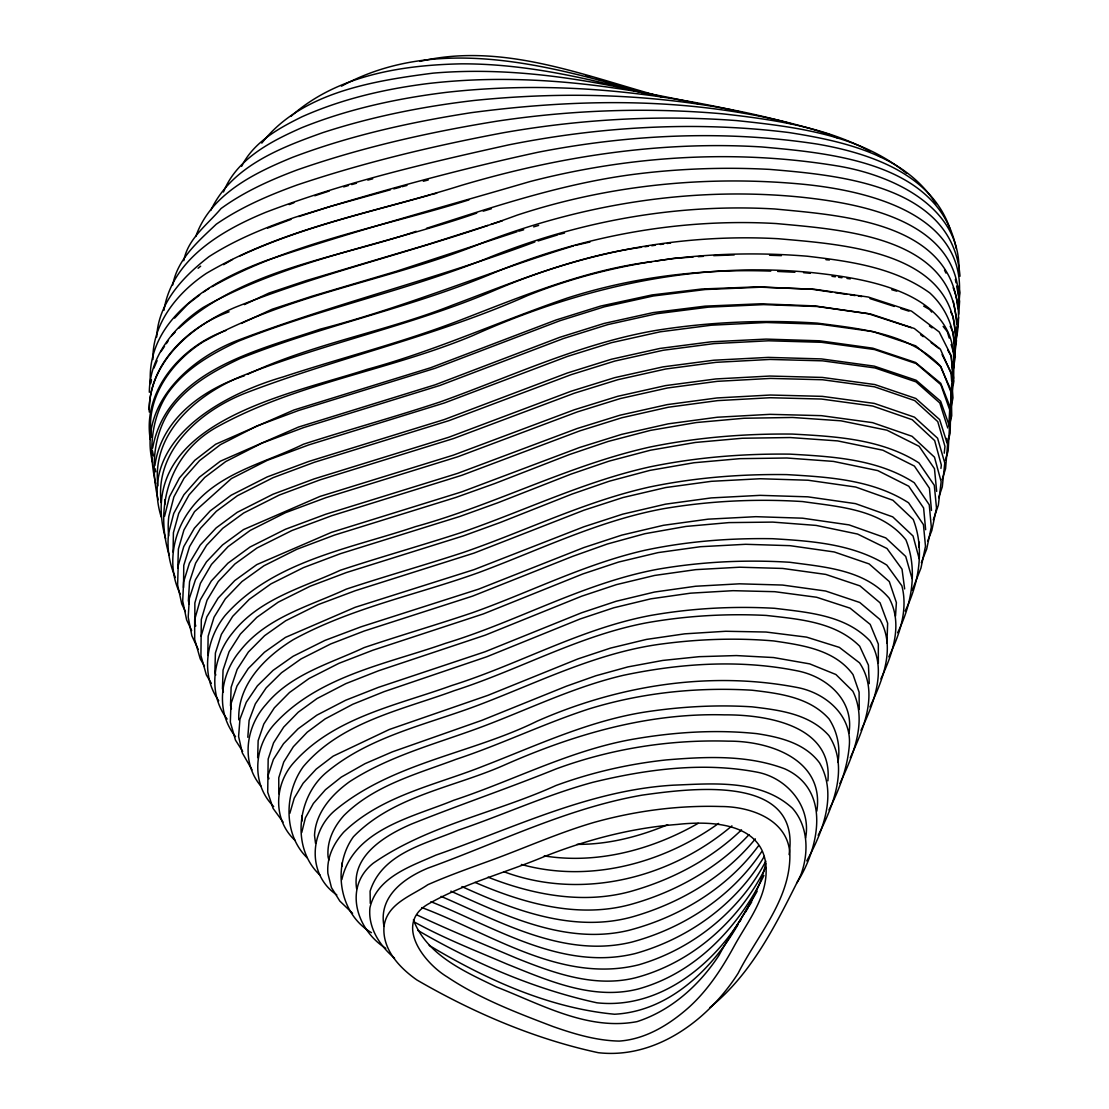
<?xml version="1.0" encoding="UTF-8"?>
<svg xmlns="http://www.w3.org/2000/svg" width="1109" height="1109" viewBox="0 0 1109 1109"><rect width="100%" height="100%" fill="white"/><g stroke="black" fill="none" stroke-linecap="round" stroke-linejoin="round"><path stroke-width="1.5" d="M278.775 793.739L278.775 777.742L283.752 762.035L293.344 746.717L307.235 732.19L325.145 718.895L352.745 704.284L384.116 691.642L486.796 656.764L580.104 618.988L613.79 607.774L650.858 598.832L690.616 593.163L733.035 590.681L774.775 591.693L816.598 597.252L850.076 608.162L870.218 624.409L878.328 644.093L878.342 663.21M150.45 383.631C145.847 317.923 213.164 279.898 266.507 260.463C353.327 231.143 441.909 207.314 529.852 181.599C629.247 155.856 733.992 149.188 835.493 165.629C891.095 174.321 962.529 206.413 958.8 273.008M169.247 555.332C154.248 506.342 169.802 453.997 215.853 427.63C295.923 382.965 388.649 370.697 472.711 335.625C578.801 287.91 695.107 260.92 811.816 272.578C867.973 278.609 961.933 292.928 953.227 369.449M307.235 857.867C282.961 834.481 284.306 792.824 303.298 766.638C341.073 721.945 401.943 709.954 454.427 690.616C519.151 669.85 579.272 635.485 646.589 622.814C686.041 615.8 726.173 613.443 766.194 615.426C798.799 619.169 835.202 621.664 859.711 646.242L868.444 665.178L869.248 683.643M320.196 875.334C291.265 848.676 296.81 797.939 325.602 773.125C369.962 735.558 428.989 724.302 481.944 703.771C541.261 680.968 599.151 651.912 662.96 643.83C699.682 639.006 736.82 637.758 773.749 640.947C802.32 645.188 834.689 649.541 853.029 674.605L859.101 692.155L859.239 709.497M371.473 932.683C338.883 913.664 331.951 866.351 353.411 836.768C393.21 795.86 453.29 787.584 503.722 765.349C573.201 734.56 647.753 712.685 724.44 714.861C766.153 714.584 833.136 725.147 827.882 780.847M384.019 926.403C387.041 903.53 411.287 895.975 427.824 884.705C448.161 875.736 469.093 868.319 489.956 860.723C524.723 848.066 558.548 832.762 594.133 822.379C635.305 810.915 678.14 805.176 720.892 806.52C750.114 806.465 787.501 819.246 789.844 853.168C791.133 898.775 757.697 934.651 738.164 973.231C708.512 1019.781 655.904 1059.275 598.278 1052.691C534.524 1038.967 473.169 1012.6 416.859 979.954C399.462 967.727 382.078 949.276 384.019 926.403C378.169 896.696 403.898 878.092 428.005 868.097C498.911 842.466 567.545 808.031 642.361 795.098C691.697 788.222 801.668 773.638 789.081 854.554M897.597 632.754C911.695 604.377 918.086 569.998 905.901 539.847C881.211 508.976 838.861 506.827 802.68 501.573C756.213 498.62 709.538 500.88 663.639 508.684C599.012 520.495 539.861 549.814 478.755 572.549C416.915 594.812 351.29 607.829 293.261 639.685C265.148 656.875 237.465 684.489 238.768 719.852M905.138 611.045C918.959 583.001 924.837 549.246 913.22 519.414L892.911 500.256L855.663 487.031L808.031 480.225L760.261 478.741L711.437 481.306L665.719 487.544L622.925 497.553L584.041 510.168L474.111 553.072L355.324 590.695L318.297 604.557L285.651 620.777L264.607 635.665L248.388 652.009L237.16 669.379L231.129 687.303L230.506 705.532L231.448 708.803M953.643 378.308L954.017 354.187L951.134 344.511M173.059 552.102L173.406 532.708L178.701 513.439L189.084 494.877L204.721 477.452L225.709 461.566L261.89 443.143L303.616 427.603L439.774 385.502L563.663 338.439L607.912 324.577L656.75 313.722L708.388 307.151L763.63 304.615L817.402 306.514L870.815 314.069L914.301 328.486L940.349 349.155L951.522 374.44L951.619 381.025M207.785 655.433L208.145 636.206L214.037 617.214L225.335 598.832L241.97 581.546L263.873 565.812L296.879 549.274L334.488 535.092L456.062 497.373L494.683 483.566L569.194 454.635L608.176 441.437L650.456 430.389L696.355 422.529L744.014 418.259L792.602 417.469L840.872 420.81L886.964 430.195L919.111 446.303L934.471 468.691L936.675 491.384M257.676 757.641L258.147 740.66L263.817 724.011L274.353 707.819L289.491 692.515L308.967 678.569L338.91 663.334L372.86 650.221L483.413 613.901L582.863 573.935L618.697 562.027L658.108 552.601L700.458 546.709L745.65 544.297L789.996 545.67L834.245 551.963L869.096 563.913L889.307 581.56L896.391 602.617L895.504 616.16M177.773 568.293L178.383 549.052L183.942 529.977L194.546 511.609L231.365 478.603L267.394 460.304L308.884 444.861L444.404 402.955L567.489 356.405L611.516 342.667L660.105 331.827L711.396 325.2L766.305 322.497L819.773 324.188L872.991 331.577L915.66 345.828L940.945 366.719L950.898 391.976L950.177 433.148L947.599 442.741M886.937 642.97L887.644 623.23L880.089 602.839L859.932 585.871L825.761 574.407L782.704 568.446L739.634 567.212L695.8 569.638L654.698 575.432L616.452 584.623L581.671 596.198L485.271 635.138L378.557 670.765L345.842 683.629L317.022 698.559L298.266 712.186L283.682 727.102L273.563 742.864L268.17 759.055L267.713 792.173L273.077 808.392L283.072 822.088M948.791 426.078L949.692 409.831L940.82 384.671L916.297 363.627L874.474 349.543L821.575 342.307L768.495 340.782L714.016 343.61L663.14 350.278L614.871 361.049L571.149 374.662L449.034 420.616L314.415 462.259L273.23 477.605L237.395 495.723L216.338 511.304L200.424 528.369L189.597 546.543L183.761 565.382L183.526 587.562M958.703 300.816C970.084 212.873 864.271 189.528 797.87 183.775C703.425 175.472 607.413 185.425 517.251 215.104C424.29 249.345 327.03 270.651 235.025 307.401C193.035 325.311 149.826 360.162 149.174 409.72M958.523 317.424L956.679 330.232M958.744 314.18L959.604 301.232L956.651 286.122M247.806 737.277L249.109 720.42L255.32 703.896L266.188 687.857L281.506 672.747L301.024 658.94L330.704 643.941L364.293 630.993L472.573 596.115L572.798 556.302L607.427 543.978L644.939 533.692L685.972 526.428L728.918 522.602L772.737 522.103L816.155 525.416L857.576 534.053L886.978 548.484L902.019 569.167L904.653 588.921M958.772 306.112L959.826 292.845L958.744 286.372M946.601 441.756L946.892 438.318M837.919 762.424C840.636 747.314 837.378 731.857 829.088 718.979C809.681 697.187 779.488 693.444 752.124 690.228C697.201 686.928 641.612 692.709 588.962 708.928C543.881 723.595 501.116 744.416 456.104 759.305C417.109 773.943 374.204 785.255 343.915 815.517A204.208 97.135 0.6 0 0 328.07 856.869L328.86 860.002M958.731 302.605C960.436 221.245 862.15 203.488 799.603 197C690.574 186.298 580.423 204.513 478.686 244.34C388.164 280.771 288.728 293.996 202.975 341.946C171.299 362.019 145.154 398.173 151.379 437.223M944.244 453.193L944.965 446.386L937.757 421.614L914.675 400.571L874.446 386.791L822.531 379.749L770.519 378.419L717.19 381.344L667.396 387.998L620.139 398.602L577.29 411.924L457.892 456.728L325.88 497.664L285.512 512.691L250.246 530.393L228.08 546.612L211.459 564.439L200.382 583.403L194.851 603.019L194.865 622.787L195.78 626.031M805.605 837.96C811.525 806.603 787.127 777.686 756.795 772.1C702.371 761.717 646.159 769.369 592.83 782.316C546.806 794.779 503.403 814.879 458.322 830.17C425.62 843.991 382.355 852.918 370.101 891.179L370.267 903.35M940.931 468.414L941.333 465.059L934.665 440.578L912.236 419.715L872.714 406.033L821.464 399.046L770.131 397.729L717.537 400.626L668.394 407.225L621.83 417.746L579.605 430.944L461.996 475.234L331.716 515.727L291.847 530.559L256.969 547.998L234.9 563.982L218.251 581.546L207.036 600.219L201.297 619.543L200.937 655.655L206.343 674.91L211.362 683.394M918.765 547.264L919.389 542.218M953.352 365.748L953.754 362.421M954.378 357.417L956.443 340.74L953.13 316.606L950.773 312.086M163.952 310.312C171.978 259.118 222.313 230.09 266.16 212.138C344.719 182.195 426.91 162.995 508.837 144.849C600.773 126.495 695.62 120.936 788.79 132.525C842.424 140.94 905.18 154.553 935.954 203.987M816.806 811.136C824.694 759.804 770.076 740.84 728.28 741.159C669.781 739.398 610.948 748.7 555.997 768.953C508.255 788.263 459.445 804.801 411.647 823.987C385.655 835.146 351.276 855.496 356.613 888.642M848.912 733.229C854.429 701.04 827.688 677.169 798.3 671.056C740.646 659.231 680.774 663.21 623.508 675.284C574.698 686.651 529.561 708.845 482.9 726.45C437.903 743.363 390.257 755.312 349.543 781.72A215.34 102.43 0.6 0 0 314.526 835.41L315.524 843.353M953.199 369.879L955.32 356.53L953.061 332.312L950.191 326.254M765.723 863.135C758.875 897.403 735.073 925.086 718.979 955.334C699.419 985.083 671.305 1010.549 636.996 1021.639C587.715 1030.954 541.081 1004.31 496.485 986.968C464.782 971.595 426.715 955.196 413.407 919.805M156.716 336.97C158.296 302.507 183.207 276.64 208.963 256.678C235.455 239.655 264.732 227.816 294.37 217.516C374.69 192.328 456.035 169.996 538.309 152.196C629.926 134.355 724.676 129.864 817.111 144.059C869.692 153.042 932.489 174.196 950.482 230.242M951.938 392.655L953.879 381.108L951.023 355.906L947.654 349.889M952.16 386.182L953.144 381.246L951.397 356.1L939.226 331.979L911.501 311.116L868.195 297.018L814.671 289.297L760.705 287.189L705.213 289.532L653.298 295.992L604.28 306.833L559.837 320.751L435.241 368.243L298.668 410.455L256.775 426.05L220.511 444.598L199.578 460.582L184.094 478.145L173.905 496.86L168.845 516.295A356.835 169.719 0.6 0 0 168.734 535.827M950.981 407.724L952.978 397.854L951.231 372.707L942.096 354.617M150.741 383.076L151.434 379.763M183.789 260.712C187.837 238.504 207.314 224.85 221.01 208.561C244.202 191.677 270.499 179.921 297.267 169.885C362.186 147.234 429.53 132.068 497.345 121.117C571.759 109.971 647.448 107.213 722.416 113.811C772.959 119.439 825.013 127.008 870.343 151.42M953.033 365C958.536 338.578 949.775 311.116 929.772 292.915C894.104 267.241 849.702 261.253 807.186 256.207C712.519 248.499 615.966 260.06 527.551 295.576C436.211 336.221 338.12 357.445 245.103 393.238C200.687 410.746 154.553 450.185 161.179 502.737M951.12 402.373L951.674 384.324M949.789 423.818L951.716 415.764L951.342 391.047L940.182 365.762C908.271 332.672 860.265 328.846 817.222 323.121C763.574 319.6 709.691 321.901 656.57 330.316C580.894 343.138 511.346 376.506 439.608 402.11C394.499 417.067 348.656 429.627 303.436 444.21C263.859 463.673 215.742 473.252 188.918 511.485C172.034 535.12 167.168 567.642 180.24 594.091M154.9 465.53C161.221 419.16 202.85 389.425 244.437 375.757M164.548 516.364L169.427 496.79L179.45 477.965L194.81 460.304L215.673 444.238L293.94 409.983L430.708 367.717L555.997 320.002L600.607 306.07L652.092 294.925L701.914 288.992L757.558 286.857L811.636 289.186L831.708 292.138M301.731 832.554L305.391 817.86L313.376 803.457L325.422 789.733L341.295 777.104L365.041 763.657L392.295 751.874L481.777 720.379L566.422 686.194L595.935 675.741L627.944 666.897L662.78 660.437L699.155 656.68L736.39 655.571L773.583 657.554L809.736 663.889L835.923 674.522L852.849 691.212C867.806 721.557 853.043 755.354 839.873 783.509M152.654 448.036C166.905 370.656 257.163 350.638 320.293 329.123C406.504 306.86 488.473 271.705 573.519 245.907M341.835 879.631C353.064 829.282 412.659 817.236 453.733 800.268C513.079 780.653 569.139 750.848 631.076 739.564C672.525 732.203 714.903 729.278 756.851 733.645C779.89 737.166 804.829 743.127 819.509 762.826C837.697 794.294 822.781 831.875 806.742 860.917M289.837 813.313L294.245 798.12L303.131 783.245L316.19 769.119L333.144 756.158L389.356 729.472L487.849 695.371L577.969 658.898L610.56 648.086L646.408 639.422L684.766 633.835L725.688 631.271L766.014 632.033L806.562 637.12L839.361 647.393L859.53 662.849C879.479 692.612 863.481 728.779 850.27 757.78M954.475 353.549L957.635 325.311L953.324 301.288M945.353 460.318L948.167 450.808L949.526 426.438L940.654 401.278L916.117 380.235L874.294 366.15L821.395 358.914L768.315 357.389L713.836 360.217L662.974 366.885L614.705 377.656L570.969 391.269L448.854 437.223L314.235 478.866L273.05 494.212L237.215 512.33L216.158 527.912L200.258 544.976L189.417 563.136L183.595 581.989L182.708 601.023L186.617 619.862L191.649 630.577M201.131 636.136L206.856 616.826L218.071 598.153L234.734 580.589L256.789 564.606L331.536 532.32L461.815 491.841L579.425 447.551L621.664 434.354L668.228 423.832L717.357 417.234L769.965 414.336L821.298 415.653L872.547 422.64L912.069 436.308L934.485 457.185L941.153 481.666L938.339 505.191L933.293 519.858M955.39 343.582C959.382 325.422 960.477 305.238 953.172 287.799M942.096 479.684L945.561 468.705L947.585 444.584L939.642 419.576L915.84 398.478L874.849 384.56L822.379 377.434L769.798 376.048L715.832 378.945L665.469 385.613L617.644 396.315L574.296 409.776L453.387 455.134L319.919 496.444L243.536 529.575L222.493 544.976L206.482 561.833L195.447 579.757L189.362 598.361L188.197 617.186L191.871 635.831L198.234 649.444M172.741 284.971C177.495 258.938 198.095 241.554 216.241 224.226C241.11 207.092 268.96 195.17 297.24 184.94C364.556 162.33 433.827 145.806 503.569 132.706C580.34 119.231 658.718 114.74 736.473 120.576C795.319 126.745 859.212 134.563 906.538 173.323M268.004 775.662L273.382 759.471L283.516 743.709L298.099 728.793L316.841 715.166L345.675 700.236L378.377 687.372L485.09 651.745L581.49 612.806L616.271 601.23L654.532 592.04L695.62 586.245L739.453 583.819L782.524 585.053L825.581 591.014L859.752 602.478L879.908 619.446C896.058 647.698 882.612 680.205 869.9 706.974M938.685 497.678L942.29 486.837L944.785 462.994L937.59 438.221L914.495 417.178L874.266 403.399L822.351 396.357L770.353 395.026L717.024 397.951L667.23 404.605L619.973 415.21L577.124 428.531L457.712 473.335L325.699 514.257L285.332 529.298L250.066 547L227.9 563.22L211.278 581.047L200.202 600.011L194.671 619.626L194.685 639.394L200.244 658.898L204.458 666.093M210.738 210.488C231.379 166.447 279.981 147.913 322.955 132.581C372.083 116.597 422.959 106.45 474.236 100.462C579.841 89.677 688.121 94.986 790.662 123.584M912.25 590.238L920.969 568.016L925.488 546.307L923.437 524.612L908.576 502.807C872.409 479.587 828.437 477.05 786.711 474.61C740.729 473.973 694.719 477.632 649.666 487.003C585.025 501.337 525.514 531.059 463.202 552.49C424.373 565.202 385.045 576.306 346.244 589.142C309.203 606.263 266.631 617.172 240.223 650.65C220.012 674.397 215.146 711.465 235.538 736.612M927.595 541.234L931.837 530.49L936.495 507.991L934.291 485.298L918.945 462.91C881.364 438.873 835.715 436.461 792.422 434.076C744.735 433.55 697.048 437.431 650.29 446.982C569.167 464.934 495.21 504.664 415.321 526.678C349.626 548.816 273.23 560.932 225.155 615.44C206.052 639.158 200.452 674.993 218.723 700.749M921.302 562.734L926.667 549.149L931.31 527.038L929.259 504.789L914.218 482.692C877.344 459.001 832.499 456.548 789.968 454.136C743.099 453.567 696.216 457.338 650.262 466.806C584.249 481.306 523.337 511.36 459.653 533.082C420.006 545.947 379.86 557.217 340.269 570.276C302.632 587.715 259.201 598.694 232.53 632.934C212.72 656.791 207.549 693.513 227.123 719.062M241.61 166.378C253.531 142.146 278.622 128.311 301.925 116.805C341.53 99.117 384.144 89.15 427.048 83.674C517.889 72.917 609.867 83.66 698.642 103.872M153.874 368.202L157.09 360.675M880.879 678.902C892.523 654.019 903.239 624.325 889.141 598.167C864.604 569.624 824.639 567.018 789.816 562.277C745.733 559.532 701.47 561.681 657.928 569.208C583.57 582.946 517.418 621.525 445.568 643.303C386.417 664.125 318.172 675.936 274.173 724.413C253.656 747.286 251.147 784.091 273.687 806.548M195.794 236.467C210.516 194.311 253.975 173.156 292.54 157.339C350.084 135.506 410.482 122.17 471.173 112.688C590.154 96.927 714.612 96.58 829.601 134.591M861.028 730.304C873.837 702.981 887.56 669.392 870.052 641.002C845.571 615.01 807.962 612.431 774.595 608.3C733.16 605.999 691.572 608.245 650.692 615.44C580.95 628.484 518.804 664.43 451.626 685.556C396.745 705.435 333.324 717.426 293.164 763.325C273.992 785.269 272.966 820.3 295.216 840.567M888.808 656.875C899.399 634.958 908.271 610.227 901.853 585.774L886.812 565.091C852.669 543.867 811.691 541.04 772.557 538.711C729.68 537.99 686.762 541.344 644.773 550.3C584.873 563.954 529.977 592.234 472.392 612.722C436.475 624.866 400.044 635.443 364.126 647.601C329.941 663.639 290.918 674.064 266.021 704.465C245.768 726.783 240.708 762.479 261.142 786.42M828.95 809.917C839.056 790.135 847.151 768.967 849.203 746.704C852.558 715.984 826.108 693.319 798.12 687.663C710.384 670.515 618.351 685.32 537.061 721.197C470.978 753.815 392.406 762.479 334.752 810.61C309.064 832.415 307.609 875.403 336.803 894.908M223.491 191.996C236.73 158.781 270.818 141.384 301.703 127.729C347.81 109.098 396.759 98.493 446.012 92.394C542.065 81.511 639.671 89.302 733.825 110.359M796.816 882.944C818.983 848.26 831.778 790.01 784.77 768.842C747.022 754.605 705.809 756.643 666.315 759.915C628.595 763.949 591.43 772.474 555.831 785.56C495.654 812.869 427.991 825.193 373.234 863.218C342.903 887.366 356.682 930.118 385.78 948.32M818.179 835.34C833.413 805.481 849.189 766.846 828.908 735.586C809.501 713.794 779.322 710.051 751.957 706.835C718.022 704.7 683.976 706.447 650.331 711.257C591.721 719.367 538.017 745.012 483.385 766.097C435.823 785.075 381.676 795.458 343.735 832.124A204.208 97.135 0.6 0 0 327.89 873.476L331.452 887.574L339.825 901.076L352.593 913.317M765.557 867.723C739.44 920.248 692.598 962.792 635.235 977.847C594.507 987.897 553.627 973.078 516.142 958.037C483.025 943.995 449.713 930.354 417.15 915.036M763.935 875.472C738.358 927.526 695.371 973.286 638.022 989.048C592.76 1000.526 548.054 980.578 506.771 963.998C475.83 950.732 444.349 938.491 414.794 922.258M765.82 861.125C739.648 911.057 692.875 948.985 638.812 964.788C561.708 984.03 491.079 933.542 421.836 907.578M757.142 891.262L745.317 911.612M739.786 921.607L741.339 919.014M745.22 912.541L748.339 907.37M261.793 143.13C301.149 92.324 373.054 80.915 433.078 73.139C510.625 66.554 588.241 79.002 663.445 97.19M738.234 924.185C712.2 969.211 669.143 1011.325 614.566 1014.236C548.484 1007.998 485.645 979.219 429.211 945.436M744.527 912.97C715.028 964.553 659.287 1009.634 596.919 1002.799C533.956 989.089 473.474 962.695 417.871 930.423M749.116 906.067L751.722 901.894M764.253 856.398C736.293 904.292 688.287 938.671 635.235 953.546C562.61 971.373 495.765 927.595 430.93 901.714M160.944 351.636L164.52 346.341M166.308 343.693L168.083 341.045M761.481 851.962C731.469 896.904 683.588 928.178 631.77 942.096C564.523 958.495 500.811 921.995 441.091 896.391M758.611 845.654C727.213 888.337 679.36 917.226 628.47 930.423C566.339 945.159 506.175 916.006 450.85 891.165M755.34 838.875C724.759 876.567 681.231 902.393 635.013 916.103C575.848 933.736 515.533 910.974 461.912 886.576M290.877 116.417C336.568 75.412 401.555 65.071 460.97 63.851C523.614 63.532 585.039 77.588 645.23 93.586M174.626 318.103L187.92 304.06L199.648 295.008M171.659 335.75L175.25 332.007M178.854 328.25C242.843 269.168 336.387 258.286 416.18 231.296M748.991 834.703C717.398 868.361 675.852 891.747 631.589 904.195C578.718 919.001 523.864 903.558 475.04 882.39M741.505 829.865C710.536 859.669 671.278 880.102 630.037 891.594C582.641 904.403 532.888 894.838 488.071 877.177M731.912 825.872C670.016 878.425 581.296 900.647 503.819 871.688M198.095 268.267L200.646 266.202M203.557 292L209.088 288.354M709.857 1007.554C752.429 973.508 776.854 922.619 800.837 874.946C808.905 853.071 808.475 826.51 792.45 808.253C760.608 778.989 713.364 783.633 673.343 785.172C589.628 790.093 513.772 827.993 435.879 855.122C410.607 866.351 376.797 877.344 369.935 907.786C367.897 927.679 379.902 945.866 394.541 958.19M718.59 823.419C662.42 863.606 589.087 883.249 521.369 864.466M341.489 86.169C438.249 33.256 552.49 66.096 651.33 94.903M223.602 264.677L232.502 259.506M211.999 286.718C291.362 241.97 382.868 226.915 468.968 199.883M698.171 823.322C652.064 849.757 597.307 864.438 544.228 855.912M229.078 311.809C187.379 326.905 147.996 365.027 149.285 412.049M244.396 304.601L268.919 293.095L306.611 280.48L426.341 244.923L487.835 225.39M225.765 330.579C181.682 346.05 142.271 390.396 150.269 439.511M241.249 323.454L272.204 309.217L312.086 296.186L396.065 271.386L517.085 231.712M240.098 255.902C300.581 227.678 366.081 212.983 430.042 194.976M247.543 374.371C313.043 343.416 385.53 331.716 452.749 305.044C514.285 281.88 575.876 256.207 641.459 247.238M667.66 824.722C639.089 836.671 608.134 844.601 577.04 844.365M289.199 204.583L293.927 202.767M267.56 228.149L290.988 219.402M314.776 195.766L329.248 191.025M298.834 216.56L330.69 206.357L390.437 189.778M426.508 228.315C493.255 206.884 560.142 184.413 629.857 174.875A365.901 174.03 0.6 0 1 769.729 169.4C840.054 175.25 953.019 185.355 959.992 276.238M491.065 224.378L502.405 220.802M534.829 241.97C436.294 278.872 333.712 303.714 235.468 341.212C187.643 360.314 138.459 405.894 152.501 462.37M538.115 240.958L557.813 234.845M476.704 213.122C385.738 244.659 287.813 259.672 203.21 307.429C174.432 326.198 149.563 356.474 149.327 392.267M483.233 211.167L491.398 208.742M518.735 231.227L523.711 229.771M533.651 226.874L538.614 225.418M343.679 186.894L348.476 185.522M351.692 184.593L356.488 183.221M419.937 61.397C502.322 41.962 583.667 75.606 662.101 96.94M393.764 188.904L400.418 187.13M431.706 194.519L436.696 193.202M367.8 180.102L372.707 178.826M402.082 186.686L406.975 185.425M423.291 181.252L428.199 180.005M559.463 234.332L564.481 233.084M575.183 245.408L590.043 241.984M651.898 261.641C583.486 270.125 519.511 297.309 455.702 321.901C399.171 343.374 340.421 358.055 283.031 376.949C222.382 394.513 137.488 440.315 161.207 517.002M655.322 261.128L674.133 258.286L693.056 257.025M644.884 246.739L648.308 246.24M651.732 245.741L655.156 245.241M660.299 244.493L663.723 243.994M667.147 243.495L670.571 242.996M698.226 256.678L703.383 256.345M713.711 255.652L734.186 254.931M769.563 255.25L781.415 255.638M770.727 271.109C702.025 268.628 632.74 277 567.184 298.085C500.187 320.986 435.615 350.735 367.148 369.339C289.116 394.901 132.678 422.307 165.671 538.738M777.645 271.442L794.917 272.246M803.554 272.662L810.346 273.285M825.969 259.7L829.393 260.005M831.972 276.321L835.299 276.793M838.626 277.264L841.953 277.721M846.943 278.428L850.27 278.9M835.063 292.624L846.763 294.342M850.118 294.842L855.136 295.576M858.477 296.061L861.818 296.56M735.461 110.761L741.976 112.369M891.761 289.726L896.737 291.14M585.649 75.634L590.473 77.02M596.878 78.878L601.619 80.319M604.779 81.262L609.506 82.704M870.024 298.612L894.325 306.444M900.813 308.538L908.909 311.144M911.335 327.709L868.014 313.611L814.505 305.904L760.524 303.797L705.047 306.139L653.118 312.599L604.1 323.44L559.671 337.358L435.061 384.837L298.487 427.062L220.344 461.192L199.398 477.189L183.914 494.739L173.725 513.453L168.679 532.902A356.835 169.719 0.6 0 0 175.402 577.526M831.196 135.27L837.558 137.973M877.787 155.343L880.754 156.91M923.658 306.112L929.592 309.522L931.685 312.114M929.397 325.921L932.128 327.89M920.567 334.668L923.215 336.665M931.13 342.626L939.06 348.586M943.121 326.406L947.294 331.591L949.207 338.051M242.677 751.431L235.468 740.119L230.339 722.139L230.963 703.91L236.993 685.986L248.208 668.616L264.441 652.258L285.47 637.384L355.157 607.302L473.945 569.666L583.875 526.775L622.759 514.146L665.552 504.151L711.271 497.913L760.081 495.349L807.865 496.832L855.496 503.638L892.731 516.863L913.054 536.021L919.209 558.811M252.02 769.84L242.303 752.859L238.601 736.459L239.946 719.2L246.281 702.26L257.385 685.847L273.05 670.39L293.081 656.292L324.937 640.406L361.049 626.807L478.575 589.156L583.875 547.555L621.775 535.12L663.459 525.292L708.124 519.164L755.811 516.683L802.5 518.18L849.05 524.89L885.786 537.907L905.72 556.455L912.097 578.704M944.508 270.111L945.949 273.064M185.411 611.613L181.751 603.892L177.606 584.887L178.202 565.659L183.761 546.585L194.38 528.217L210.155 510.944L231.185 495.21L267.227 476.912L308.718 461.469L444.238 419.562L567.323 373.012L611.336 359.261L659.938 348.434L711.216 341.808L766.125 339.104L819.593 340.796L872.811 348.184L915.479 362.435L940.765 383.326L950.732 408.583M267.879 775.565L268.96 778.809M947.751 427.977L939.808 402.983L916.02 381.87L875.029 367.952L822.559 360.841L769.965 359.441L716.012 362.338L665.65 369.02L617.81 379.708L574.462 393.168L453.553 438.526L320.099 479.837L279.288 495.058L243.717 512.982L222.673 528.369L206.648 545.226L195.614 563.164L189.542 581.754L188.378 600.579L189.043 603.961M956.249 248.458C938.616 162.773 832.596 153.292 761.675 146.942C660.021 140.746 558.312 156.549 460.997 185.494C375.494 212.387 284.431 227.331 206.343 273.382C177.592 292.554 152.307 323.357 152.903 359.524M223.408 691.988L222.465 688.647L223.048 670.058L229.078 651.759L240.39 634.043L256.817 617.366L278.22 602.173L310.16 586.231L346.424 572.535L463.382 535.883L500.422 522.422L571.897 494.129L609.298 481.209L649.832 470.396L693.984 462.744L739.98 458.655L786.877 458.003L833.413 461.399L877.787 470.604L908.742 486.213L923.617 508.005L925.655 529.714M215.77 675.062L214.896 671.957L215.396 653.035L221.37 634.376L232.71 616.327L249.275 599.331L270.956 583.875L303.464 567.614L340.449 553.668L459.833 516.475L497.705 502.821L570.761 474.208L608.993 461.15L650.442 450.212L695.509 442.449L742.365 438.249L790.149 437.542L837.586 440.897L882.847 450.199L914.398 466.085L929.425 488.196L931.491 510.431M155.024 468.622L155.759 471.852M158.143 499.785C151.101 470.064 152.488 436.419 169.899 410.33C187.171 385.738 213.718 370.933 240.32 358.443C323.066 325.408 411.065 307.789 493.269 273.105C582.585 236.023 679.457 218.029 776.175 223.547C842.036 229.715 953.324 236.148 956.61 324.133M152.501 451.072L153.513 455.924M155.704 483.829C148.745 453.567 150.048 419.382 168.027 392.988C185.397 368.576 211.805 353.743 238.324 341.239C320.889 308.08 408.68 290.35 491.121 256.692C580.977 220.76 677.946 203.363 774.734 208.977C841.315 215.382 950.621 221.814 957.816 308.704M955.348 279.413L956 282.767M955.501 339.922C956.374 251.022 843.214 244.507 778.158 238.712C681.55 233.431 584.859 251.895 495.986 289.74C414.004 325.103 325.894 342.639 243.065 375.563C198.178 393.598 151.184 432.191 157.935 485.839M301.898 815.947L302.244 820.91M342.002 863.024L342.14 866.406M164.728 499.757L164.742 504.664M766.056 867.529C767.65 897.458 747.341 921.829 733.853 946.726C720.587 970.971 704.991 994.468 683.366 1012.073C665.053 1027.156 643.331 1039.41 619.238 1041.088C596.392 1040.63 574.337 1034.032 552.947 1026.518C516.655 1012.656 479.823 998.724 447.357 977.015C423.181 962.515 392.905 922.549 429.959 903.073C466.002 882.916 506.369 872.436 544.325 856.564C586.883 839.679 631.631 827.924 677.391 824.431C711.354 820.646 763.713 822.615 766.056 867.529"/></g></svg>
